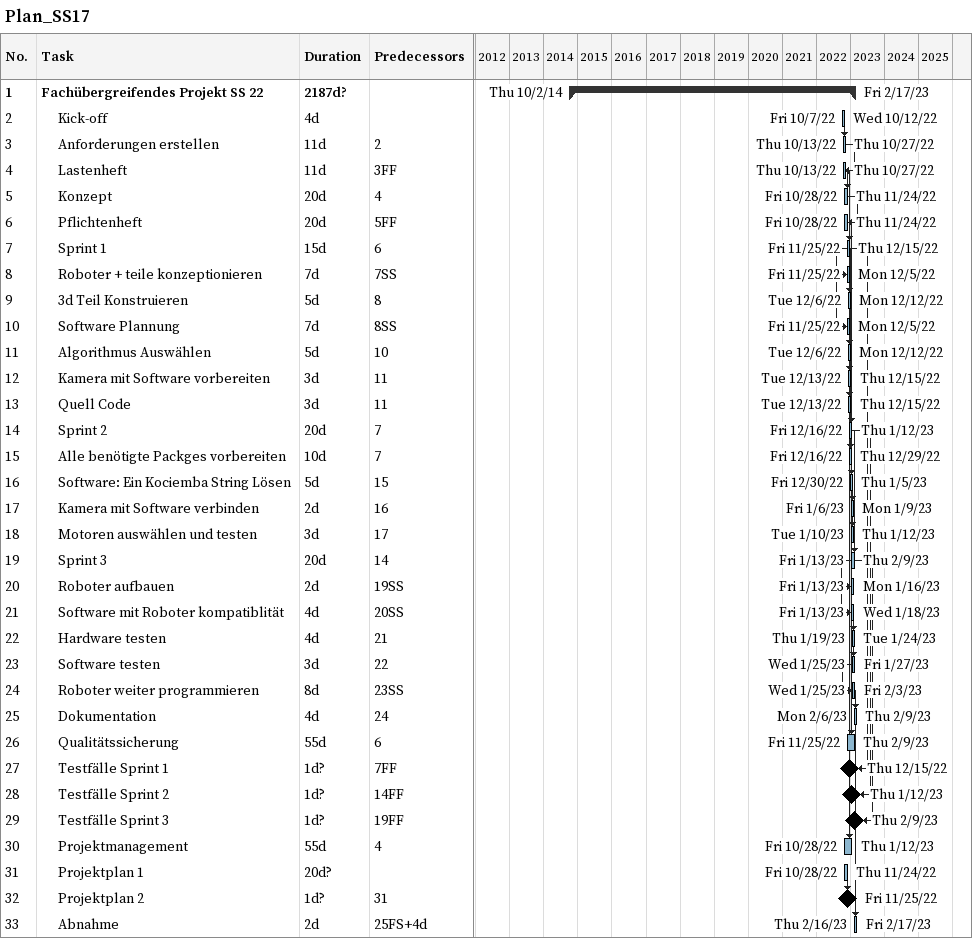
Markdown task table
Plan_SS17

| ID | Level | Task | Duration | Start | Finish | Predecessors |
|---|---|---|---|---|---|---|
| 1 | 1 | **Fachübergreifendes Projekt SS 22** | 2187d? | 2014-10-02 | 2023-02-17 |  |
| 2 | 2 | Kick-off | 4d | 2022-10-07 | 2022-10-12 |  |
| 3 | 2 | Anforderungen erstellen | 11d | 2022-10-13 | 2022-10-27 | 2 |
| 4 | 2 | Lastenheft | 11d | 2022-10-13 | 2022-10-27 | 3FF |
| 5 | 2 | Konzept | 20d | 2022-10-28 | 2022-11-24 | 4 |
| 6 | 2 | Pflichtenheft | 20d | 2022-10-28 | 2022-11-24 | 5FF |
| 7 | 2 | Sprint 1 | 15d | 2022-11-25 | 2022-12-15 | 6 |
| 8 | 2 | Roboter + teile konzeptionieren | 7d | 2022-11-25 | 2022-12-05 | 7SS |
| 9 | 2 | 3d Teil Konstruieren | 5d | 2022-12-06 | 2022-12-12 | 8 |
| 10 | 2 | Software Plannung | 7d | 2022-11-25 | 2022-12-05 | 8SS |
| 11 | 2 | Algorithmus Auswählen | 5d | 2022-12-06 | 2022-12-12 | 10 |
| 12 | 2 | Kamera mit Software vorbereiten | 3d | 2022-12-13 | 2022-12-15 | 11 |
| 13 | 2 | Quell Code | 3d | 2022-12-13 | 2022-12-15 | 11 |
| 14 | 2 | Sprint 2 | 20d | 2022-12-16 | 2023-01-12 | 7 |
| 15 | 2 | Alle benötigte Packges vorbereiten | 10d | 2022-12-16 | 2022-12-29 | 7 |
| 16 | 2 | Software: Ein Kociemba String Lösen | 5d | 2022-12-30 | 2023-01-05 | 15 |
| 17 | 2 | Kamera mit Software verbinden | 2d | 2023-01-06 | 2023-01-09 | 16 |
| 18 | 2 | Motoren auswählen und testen | 3d | 2023-01-10 | 2023-01-12 | 17 |
| 19 | 2 | Sprint 3 | 20d | 2023-01-13 | 2023-02-09 | 14 |
| 20 | 2 | Roboter aufbauen | 2d | 2023-01-13 | 2023-01-16 | 19SS |
| 21 | 2 | Software mit Roboter kompatiblität | 4d | 2023-01-13 | 2023-01-18 | 20SS |
| 22 | 2 | Hardware testen | 4d | 2023-01-19 | 2023-01-24 | 21 |
| 23 | 2 | Software testen | 3d | 2023-01-25 | 2023-01-27 | 22 |
| 24 | 2 | Roboter weiter programmieren | 8d | 2023-01-25 | 2023-02-03 | 23SS |
| 25 | 2 | Dokumentation | 4d | 2023-02-06 | 2023-02-09 | 24 |
| 26 | 2 | Qualitätssicherung | 55d | 2022-11-25 | 2023-02-09 | 6 |
| 27 | 2 | Testfälle Sprint 1 | 1d? | 2022-12-15 | 2022-12-15 | 7FF |
| 28 | 2 | Testfälle Sprint 2 | 1d? | 2023-01-12 | 2023-01-12 | 14FF |
| 29 | 2 | Testfälle Sprint 3 | 1d? | 2023-02-09 | 2023-02-09 | 19FF |
| 30 | 2 | Projektmanagement | 55d | 2022-10-28 | 2023-01-12 | 4 |
| 31 | 2 | Projektplan 1 | 20d? | 2022-10-28 | 2022-11-24 |  |
| 32 | 2 | Projektplan 2 | 1d? | 2022-11-25 | 2022-11-25 | 31 |
| 33 | 2 | Abnahme | 2d | 2023-02-16 | 2023-02-17 | 25FS+4d |
